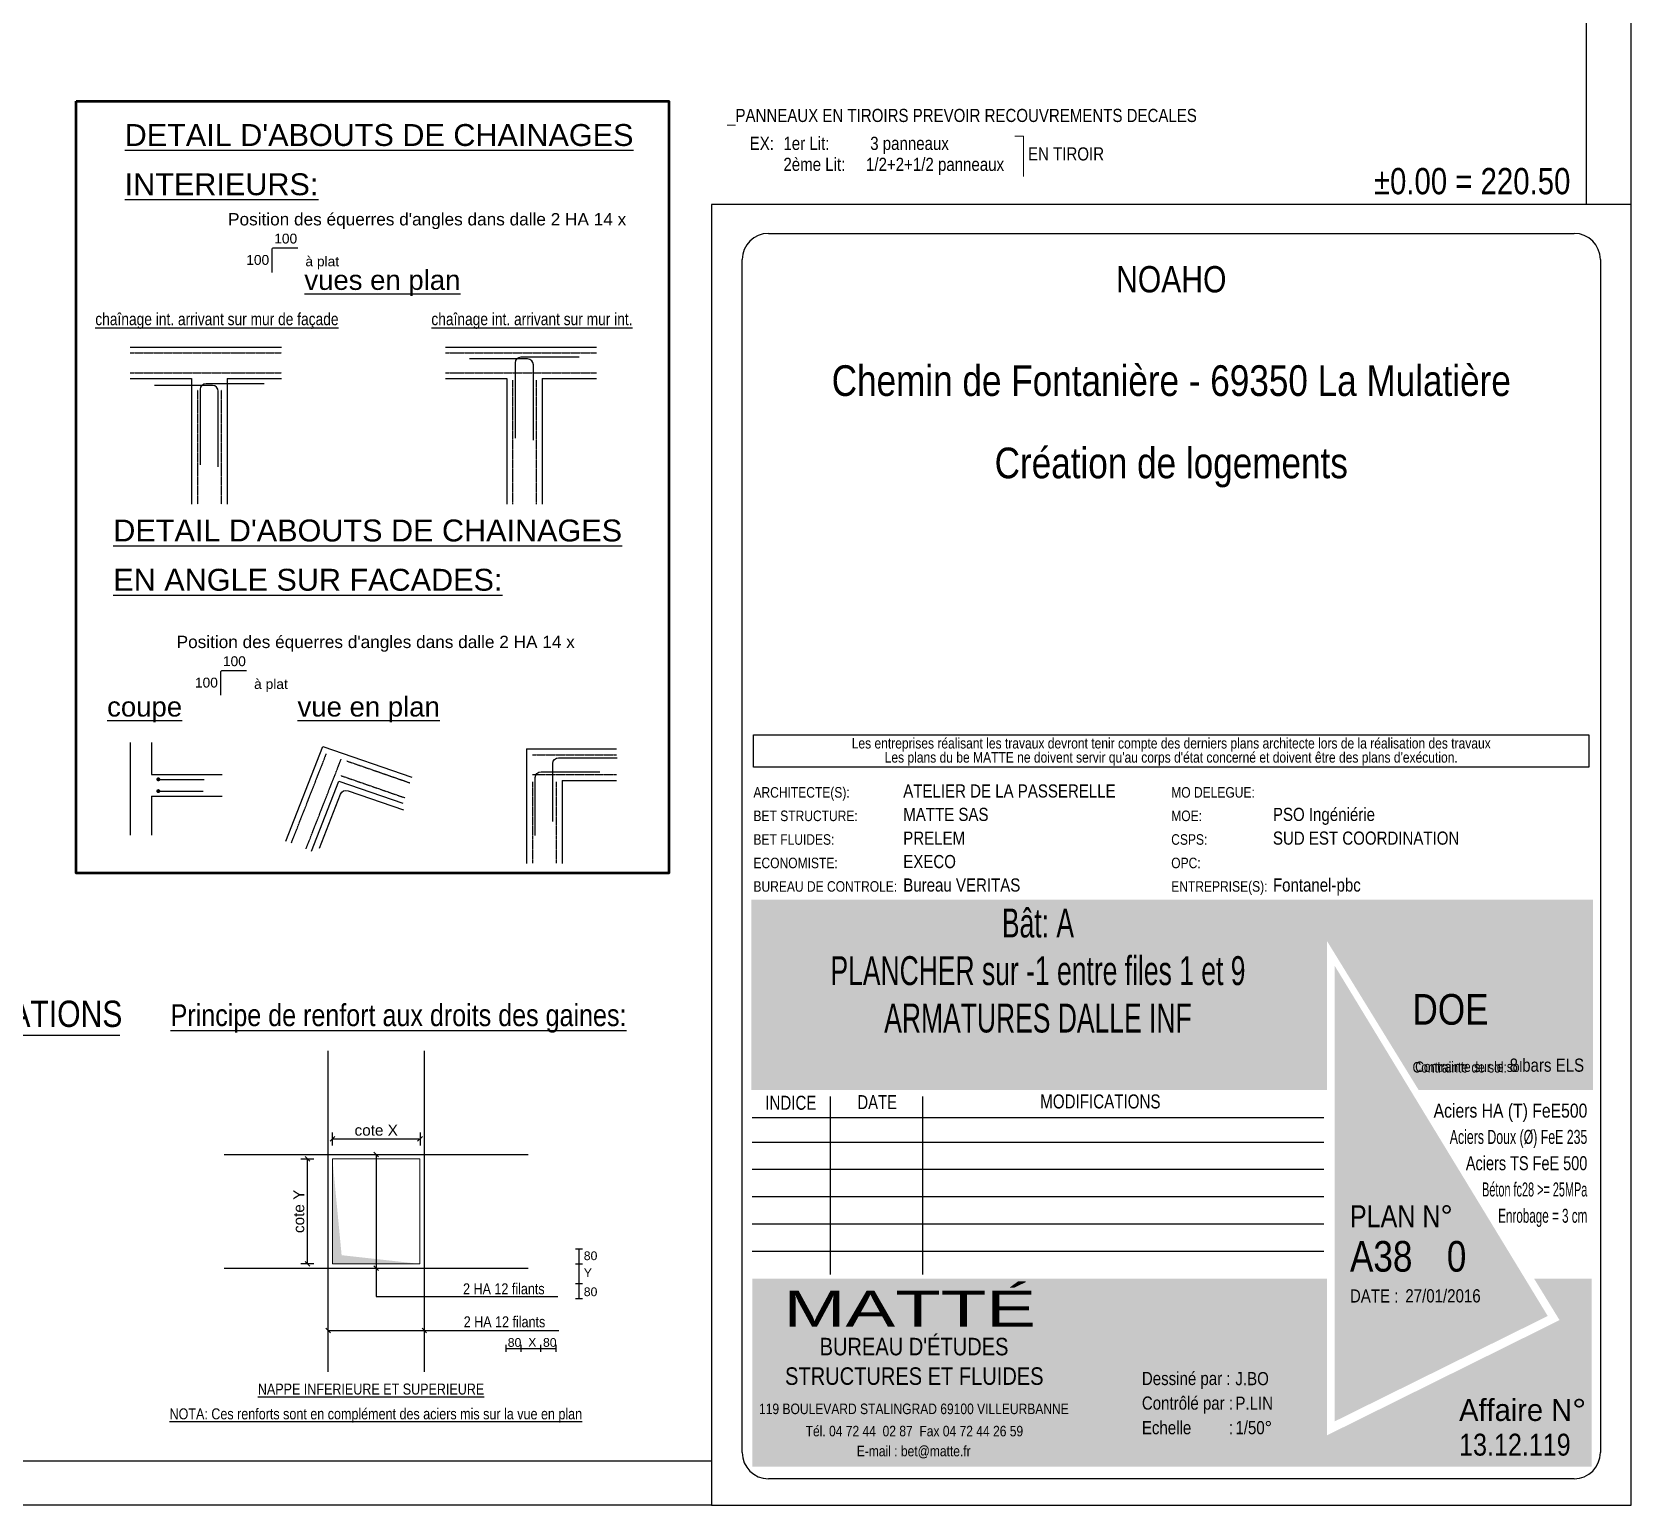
# Model space of a CAD drawing. Header units: millimetres. Extents: x 11968 to 17218, y -49066 to -44866.
# Drawn here: x 15392 to 17218, y -49066 to -47384 of the extents above; entities that cross this region are included whole.
import ezdxf
from ezdxf.enums import TextEntityAlignment as Align

# ---------------------------------------------------------------- set-up
doc = ezdxf.new("R2010")
doc.units = ezdxf.units.MM
doc.linetypes.add('CACHE', pattern=[9.525, 6.35, -3.175])
for name, color, linetype in [('01-Cad  2', 1, 'Continuous'), ('01-cartouche', 7, 'Continuous'), ('01-cartouche-cage A', 7, 'Continuous'), ('01_arm', 50, 'Continuous'), ('01_ARM_INF', 2, 'Continuous'), ('01_ARMA_INF', 50, 'Continuous'), ('01_texte', 230, 'Continuous'), ('_CAD_2_', 2, 'Continuous')]:
    doc.layers.add(name, color=color, linetype=linetype)
for name, color, linetype, lineweight in [('01_coupés', 2, 'Continuous', 50), ('01_hachures', 10, 'Continuous', 5), ('01_résv', 32, 'Continuous', 9)]:
    doc.layers.add(name, color=color, linetype=linetype, lineweight=lineweight)
doc.styles.add('cartouche', font='ARIALN.TTF', dxfattribs={"width": 0.01})
doc.styles.add('MATTE_TXT', font='arial.ttf')
doc.styles.add('michel-cote', font='ARIALN.TTF')
doc.styles.add('NARROW', font='ARIALN.TTF')
doc.styles.add('stylemattecart', font='ARIALN.TTF')
doc.dimstyles.new('cot50-oblique', dxfattribs={"dimtxt": 12.5, "dimasz": 1, "dimexe": 7.5, "dimexo": 5, "dimgap": 3.5, "dimtad": 1, "dimdec": 1, "dimrnd": 0.5, "dimtxsty": 'MATTE_TXT', "dimblk": 'cote-bar-oblique', "dimcen": 2.5, "dimse1": 1, "dimse2": 1, "dimclrd": 6, "dimclre": 9, "dimclrt": 256, "dimazin": 0, "dimtfac": 1, "dimtdec": 1, "dimtix": 1, "dimtmove": 2, "dimatfit": 3, "dimldrblk": 'NONE', "dimfxl": 1, "dimarcsym": 0})

# ---------------------------------------------------------------- blocks, each defined once
blk = doc.blocks.new('cartstruc')
at = {"layer": '01-cartouche-cage A', "linetype": 'Continuous'}
h = blk.add_hatch(color=9, dxfattribs=at)
h.dxf.hatch_style = 2
h.paths.add_polyline_path([(-43.6, 691.3), (-1004.8, 691.3), (-1004.8, 473.8), (-347.3, 473.8), (-347.3, 644.1), (-242.5, 473.8), (-43.6, 473.8)])
h.paths.add_polyline_path([(-951, 670.1), (-407.9, 670.1), (-407.9, 498.5), (-951, 498.5)], flags=24)
h.paths.add_polyline_path([(-223.9, 590.8), (-105, 590.8), (-105, 608.8), (-223.9, 608.8)], flags=24)
h.paths.add_polyline_path([(-224.7, 609.7), (-105.7, 609.7), (-105.7, 627.7), (-224.7, 627.7)], flags=24)
h.paths.add_polyline_path([(-226.3, 624.9), (-64.8, 624.9), (-64.8, 652.4), (-226.3, 652.4)], flags=24)
h.paths.add_polyline_path([(-226.3, 646.9), (-85, 646.9), (-85, 674.3), (-226.3, 674.3)], flags=24)
h = blk.add_hatch(color=1, dxfattribs=at)
h.dxf.hatch_style = 2
h.paths.add_polyline_path([(-338.4, 615.7), (-338.4, 95.5), (-95.1, 215.8)])
h.paths.add_polyline_path([(-318.9, 264.4), (-190.8, 265.4), (-191.1, 303.5), (-319.2, 302.5)], flags=24)
h.paths.add_polyline_path([(-326.5, 202.5), (-70.2, 203.9), (-70.5, 265.1), (-326.9, 263.8)], flags=9)
h = blk.add_hatch(color=8, dxfattribs=at)
h.dxf.hatch_style = 2
h.paths.add_polyline_path([(-45, 258.5), (-110.7, 258.5), (-81.6, 211.1), (-347.1, 79.6), (-347.1, 258.5), (-1003.4, 258.5), (-1003.4, 43.7), (-45, 43.7)])
h.paths.add_polyline_path([(-202.1, 89.1), (-60, 89.1), (-60, 127.9), (-202.1, 127.9)], flags=24)
h.paths.add_polyline_path([(-999.3, 201), (-637.8, 201), (-637.8, 47), (-999.3, 47)], flags=24)
h.paths.add_polyline_path([(-978.3, 193.3), (-435, 193.3), (-435, 254.8), (-978.3, 254.8)], flags=24)
h.paths.add_polyline_path([(-559.9, 135.5), (-504.8, 135.5), (-504.8, 166.4), (-559.9, 166.4)], flags=24)
h.paths.add_polyline_path([(-203.2, 50.3), (-56.6, 50.3), (-56.6, 88.6), (-203.2, 88.6)], flags=24)
h.paths.add_polyline_path([(-457.1, 55), (-402.4, 55), (-402.4, 85.9), (-457.1, 85.9)], flags=24)
h.paths.add_polyline_path([(-458.8, 92.7), (-404.1, 92.7), (-404.1, 123.6), (-458.8, 123.6)], flags=24)
h.paths.add_polyline_path([(-557.8, 55.3), (-498.9, 55.3), (-498.9, 86.2), (-557.8, 86.2)], flags=24)
h.paths.add_polyline_path([(-550.6, 93.7), (-498.3, 93.7), (-498.3, 124.6), (-550.6, 124.6)], flags=24)
h.paths.add_polyline_path([(-459.9, 172.5), (-408.3, 172.5), (-408.3, 203.4), (-459.9, 203.4)], flags=24)
h.paths.add_polyline_path([(-547.6, 175), (-500.7, 175), (-500.7, 205.9), (-547.6, 205.9)], flags=24)
h.paths.add_polyline_path([(-562.3, 213.8), (-499.3, 213.8), (-499.3, 244.7), (-562.3, 244.7)], flags=8)
h.paths.add_polyline_path([(-458.6, 213), (-411.3, 213), (-411.3, 243.9), (-458.6, 243.9)], flags=24)
h.paths.add_polyline_path([(-457.7, 133.4), (-405.4, 133.4), (-405.4, 164.4), (-457.7, 164.4)], flags=24)
for p, q in [((0, 1485), (-1050, 1485)), ((-1050, 1485), (-1050, 0)), ((0, 0), (0, 1485)), ((-1050, 0), (0, 0))]:
    blk.add_line(p, q, dxfattribs=at)
at = {"layer": '01-cartouche-cage A', "color": 7, "linetype": 'Continuous'}
for p, q in [((-985, 1452), (-65, 1452)), ((-1015, 60), (-1015, 1422)), ((-35, 1422), (-35, 292.1)), ((-35, 292.1), (-35, 60)), ((-65, 30), (-985, 30))]:
    blk.add_line(p, q, dxfattribs=at)
at = {"layer": '01-cartouche-cage A', "color": 7}
for p, q in [((-1002.2, 879.3), (-48.1, 879.3)), ((-1002.2, 842.3), (-1002.2, 879.3)), ((-48.1, 879.3), (-48.1, 842.3)), ((-48.1, 842.3), (-1002.2, 842.3))]:
    blk.add_line(p, q, dxfattribs=at)
at = {"layer": '01-cartouche-cage A', "color": 8}
for p, q in [((-914.7, 466.6), (-914.7, 263.2)), ((-809.1, 466.6), (-809.1, 263.2)), ((-1003.6, 442.3), (-351, 442.3)), ((-1003.6, 414.4), (-351, 414.4)), ((-1003.6, 383.3), (-351, 383.3)), ((-1003.6, 352.2), (-351, 352.2)), ((-1003.6, 321.1), (-351, 321.1)), ((-1003.6, 290), (-351, 290))]:
    blk.add_line(p, q, dxfattribs=at)
at = {"layer": '01-cartouche-cage A', "color": 7, "linetype": 'Continuous'}
for centre, start, end in [((-985, 1422), 90, 180), ((-65, 1422), 0, 90), ((-985, 60), 180, 270), ((-65, 60), 270, 0)]:
    blk.add_arc(centre, 30, start, end, dxfattribs=at)
at = {"layer": '01-cartouche-cage A', "color": 7, "style": 'stylemattecart'}
for s, p in [('Les entreprises réalisant les travaux devront tenir compte des derniers plans architecte lors de la réalisation des travaux', (-525.1, 869.8)), ("Les plans du be MATTE ne doivent servir qu'au corps d'état concerné et doivent être des plans d'exécution.", (-525.1, 853.7))]:
    blk.add_text(s, height=12, dxfattribs=at).set_placement(p, align=Align.MIDDLE_CENTER)
at = {"layer": '01-cartouche-cage A', "color": 8, "style": 'cartouche'}
for s, p in [('ARCHITECTE(S):', (-1002.2, 807.7)), ('MO DELEGUE:', (-525.1, 807.7)), ('BET STRUCTURE:', (-1002.2, 780.9)), ('MOE:', (-525.1, 780.9)), ('BET FLUIDES:', (-1002.2, 753.9)), ('CSPS:', (-525.1, 753.9)), ('ECONOMISTE:', (-1002.2, 727.1)), ('OPC:', (-525.1, 727.1)), ('BUREAU DE CONTROLE:', (-1002.2, 700.3)), ('ENTREPRISE(S):', (-525.1, 700.3))]:
    blk.add_text(s, height=12, dxfattribs=at).set_placement(p)
at = {"layer": '01-cartouche-cage A', "color": 7, "style": 'stylemattecart'}
for s, height, p in [('Contrainte de sol:', 12, (-249.5, 493.8)), ('Contrainte sur le sol:', 12, (-246.5, 494.4)), ('Dessiné par :', 15, (-558.6, 137)), ('119 BOULEVARD STALINGRAD 69100 VILLEURBANNE', 12, (-995.8, 103.8)), ('Contrôlé par :', 15, (-558.6, 108.9)), ('Echelle         :', 15, (-558.6, 80.8)), ('Tél. 04 72 44  02 87  Fax 04 72 44 26 59', 12, (-942.6, 78.4)), ('E-mail : bet@matte.fr', 12, (-884.2, 55.6))]:
    blk.add_text(s, height=height, dxfattribs=at).set_placement(p)
for s, height, width, p, p2 in [('INDICE', 16, 0.941138, (-988.7, 451.3), (-930.3, 451.3)), ('DATE', 16, 0.922192, (-883.4, 452), (-838.3, 452)), ('MODIFICATIONS', 16, 0.943218, (-674.7, 452.8), (-537.3, 452.8)), ('Aciers HA (T) FeE500', 16, 0.978863, (-225.4, 442.3), (-49.9, 442.3)), ('Aciers Doux (Ø) FeE 235', 16, 0.76709, (-207, 412.3), (-49.9, 412.3)), ('Aciers TS FeE 500', 16, 0.901377, (-188.6, 382.3), (-49.9, 382.3)), ('Béton fc28 >= 25MPa', 16, 0.678142, (-170.1, 352.3), (-49.9, 352.3)), ('Enrobage = 3 cm', 16, 0.726904, (-151.7, 322.3), (-49.9, 322.3)), ('Affaire N°', 25, 1.15762, (-196.3, 96), (-51.1, 96))]:
    blk.add_text(s, height=height, dxfattribs=dict(at, width=width)).set_placement(p, p2, align=Align.FIT)
at = {"layer": '01-cartouche-cage A', "color": 255, "style": 'stylemattecart'}
for s, height, p in [('PLAN N°', 25, (-321, 317.2)), ('DATE :', 15, (-321, 231.2)), ("BUREAU D'ÉTUDES", 20, (-926.6, 170.9)), ('STRUCTURES ET FLUIDES', 20, (-966.1, 137.2))]:
    blk.add_text(s, height=height, dxfattribs=at).set_placement(p)
at = {"layer": '01-cartouche-cage A', "color": 255, "style": 'stylemattecart', "width": 1.812358}
blk.add_text('MATTÉ', height=41, dxfattribs=at).set_placement((-968, 203.6), (-679.6, 203.6), align=Align.FIT)
at = {"layer": '01-cartouche-cage A', "color": 7, "style": 'stylemattecart'}
for tag, height, p in [('NOMCLIENT', 30, (-525, 1399.6)), ('ADRESSE1CLIENT', 25, (-525, 1326.7)), ('ADRESSE2CLIENT', 25, (-525, 1283.9)), ('NOMAFFAIRE1', 45, (-525.1, 1189.8)), ('NOMAFFAIRE2', 45, (-525.1, 1110.4)), ('NOMAFFAIRE3', 45, (-525.1, 1031.7)), ('ADRESSE1AFFAIRE', 20, (-525.1, 943.3)), ('ADRESSE2AFFAIRE', 20, (-525.1, 909.2)), ('INDICE-A', 15, (-959.1, 428.4)), ('DATE-A', 15, (-861.9, 428.4)), ('INDICE-B', 15, (-959.1, 400.5)), ('DATE-B', 15, (-861.9, 400.5)), ('INDICE-C', 15, (-959.1, 369.4)), ('DATE-C', 15, (-861.9, 369.4)), ('INDICE-D', 15, (-959.1, 338.3)), ('DATE-D', 15, (-861.9, 338.3)), ('INDICE-E', 15, (-959.1, 307.2)), ('DATE-E', 15, (-861.9, 307.2)), ('INDICE-F', 15, (-959.1, 276.1)), ('DATE-F', 15, (-861.9, 276.1))]:
    blk.add_attdef(tag, text='', height=height, dxfattribs=at).set_placement(p, align=Align.MIDDLE_CENTER)
for tag, height, p in [('NOMARCHI', 15, (-831.1, 803.3)), ('MODEL', 15, (-408.9, 803.3)), ('BETSTRUCTURE', 15, (-831.1, 776.5)), ('MOE', 15, (-408.9, 776.5)), ('BETFLUIDES', 15, (-831.1, 749.5)), ('CSPS', 15, (-408.9, 749.5)), ('ECONOMISTE', 15, (-831.1, 722.7)), ('OPC', 15, (-408.9, 722.7)), ('BDC', 15, (-831.1, 695.9)), ('NOMENTREPRISE', 15, (-408.9, 695.9)), ('NUMBAT', 27, (-249.5, 614.7)), ('PHASE', 35, (-249.5, 537.9)), ('CONT-SOL', 12, (-138.6, 490.2)), ('NOMDESS', 15, (-451.8, 132.3)), ('NOMING', 15, (-451.8, 104.3)), ('ECH', 15, (-451.8, 76.3)), ('NUMAFF', 25, (-196.3, 48.9))]:
    blk.add_attdef(tag, text='', height=height, dxfattribs=at).set_placement(p, align=Align.BOTTOM_LEFT)
at = {"layer": '01-cartouche-cage A', "color": 7, "style": 'stylemattecart', "width": 0.8}
for tag, p in [('TITRTEPLAN1', (-677.3, 664.6)), ('TITRTEPLAN2', (-677.3, 610.2)), ('TITRTEPLAN3', (-677.3, 556)), ('TITRTEPLAN4', (-677.3, 501.4))]:
    blk.add_attdef(tag, text='', height=33, dxfattribs=at).set_placement(p, align=Align.MIDDLE_CENTER)
at = {"layer": '01-cartouche-cage A', "color": 7, "style": 'stylemattecart'}
for tag, p in [('MODIF-A', (-802.6, 428.4)), ('MODIF-B', (-802.6, 400.5)), ('MODIF-C', (-802.6, 369.4)), ('MODIF-D', (-802.6, 338.3)), ('MODIF-E', (-802.6, 307.2)), ('MODIF-F', (-802.6, 276.1))]:
    blk.add_attdef(tag, text='', height=15, dxfattribs=at).set_placement(p, align=Align.MIDDLE_LEFT)
at = {"layer": '01-cartouche-cage A', "color": 255, "style": 'stylemattecart'}
for tag, height, p in [('N°P', 35, (-321, 256)), ('IP', 35, (-210.3, 256)), ('DATEPLAN', 15, (-257.7, 226.8))]:
    blk.add_attdef(tag, text='', height=height, dxfattribs=at).set_placement(p, align=Align.BOTTOM_LEFT)
blk = doc.blocks.new('cote-bar-oblique')
at = {"color": 40, "linetype": 'Continuous'}
blk.add_line((-2.7, -2.7), (2.7, 2.7), dxfattribs=at)
at = {"linetype": 'Continuous'}
blk.add_line((0, 7.5), (0, -7.5), dxfattribs=at)
blk = doc.blocks.new('*D4451')
at = {"layer": '01_ARM_INF', "color": 6, "lineweight": -2, "transparency": 16777216}
blk.add_line((15706.7, -48789.8), (15706.7, -48671.8), dxfattribs=at)
at = {"layer": 'Defpoints', "color": 0, "transparency": 16777216}
for p in [(15706.7, -48670.8), (15735.3, -48670.8), (15735.3, -48790.8)]:
    blk.add_point(p, dxfattribs=at)
at = {"layer": '01_ARM_INF', "color": 6, "lineweight": -2, "transparency": 16777216}
for p, rotation in [((15706.7, -48670.8), 90), ((15706.7, -48790.8), 270)]:
    blk.add_blockref('cote-bar-oblique', p, dxfattribs=dict(at, rotation=rotation))
at = {"layer": '01_ARM_INF', "transparency": 16777216, "insert": (15696.9, -48730.8), "char_height": 12.5, "attachment_point": 5, "rotation": 90, "style": 'MATTE_TXT'}
blk.add_mtext('cote Y', dxfattribs=at)
blk = doc.blocks.new('_None')
blk = doc.blocks.new('*D4452')
at = {"layer": '01_ARM_INF', "color": 6, "lineweight": -2, "transparency": 16777216}
blk.add_line((15736.3, -48648.1), (15834.3, -48648.1), dxfattribs=at)
at = {"layer": 'Defpoints', "color": 0, "transparency": 16777216}
for p in [(15835.3, -48648.1), (15735.3, -48670.8), (15835.3, -48670.8)]:
    blk.add_point(p, dxfattribs=at)
at = {"layer": '01_ARM_INF', "color": 6, "lineweight": -2, "transparency": 16777216, "rotation": 180}
blk.add_blockref('cote-bar-oblique', (15735.3, -48648.1), dxfattribs=at)
at = {"layer": '01_ARM_INF', "color": 6, "lineweight": -2, "transparency": 16777216}
blk.add_blockref('cote-bar-oblique', (15835.3, -48648.1), dxfattribs=at)
at = {"layer": '01_ARM_INF', "transparency": 16777216, "insert": (15785.3, -48638.2), "char_height": 12.5, "attachment_point": 5, "style": 'MATTE_TXT'}
blk.add_mtext('cote X', dxfattribs=at)

msp = doc.modelspace()

# ---------------------------------------------------------------- linework, layer by layer
at = {"layer": '01-Cad  2'}
for p, q in [((17218.3, -47581.08), (17218.3, -44866.08)), ((17167.3, -47581.08), (17167.3, -44916.08)), ((16168.3, -49016.08, 0.01), (12018.3, -49016.08, -0.3)), ((16168.3, -49066.08, 0.01), (11968.3, -49066.08, -0.3))]:
    msp.add_line(p, q, dxfattribs=at)
at = {"layer": '01_arm'}
for p, q in [((15730.28, -48914.09), (15730.28, -48547.44)), ((15840.28, -48914.09), (15840.28, -48547.44)), ((15611.7, -48665.76), (15958.86, -48665.76)), ((15611.7, -48795.76), (15958.86, -48795.76))]:
    msp.add_line(p, q, dxfattribs=at)
at = {"layer": '01_arm', "elevation": -0.05}
for points in [[(15964.73, -47850.33), (15964.73, -47764.15, 0.4026423), (15958.25, -47757.4), (15891.97, -47757.4)], [(15944.39, -47848.01), (15944.39, -47761.82, -0.4026423), (15950.87, -47755.08), (16017.15, -47755.08)], [(15604.91, -47880.63), (15604.91, -47794.44, 0.4026423), (15598.43, -47787.69), (15532.15, -47787.69)], [(15584.57, -47878.3), (15584.57, -47792.11, -0.4026423), (15591.05, -47785.37), (15657.33, -47785.37)], [(15986.88, -48285.5), (15986.88, -48219.27, -0.4026423), (15993.63, -48212.78), (16060.65, -48212.78)], [(15966.83, -48301.53), (15966.83, -48235.3, -0.4026423), (15973.57, -48228.82), (16040.59, -48228.82)], [(15720.41, -48316.16), (15744.58, -48254.44, -0.4026423), (15753.08, -48250.52), (15816.41, -48272.47)]]:
    msp.add_lwpolyline(points, format="xyb", dxfattribs=at)
at = {"layer": '01_ARMA_INF', "linetype": 'Continuous', "lineweight": 0}
for p, q in [((16514.71, -47502.94), (16524.41, -47502.94)), ((16524.41, -47502.94), (16524.41, -47549.09))]:
    msp.add_line(p, q, dxfattribs=at)
at = {"layer": '01_coupés', "elevation": -0.05}
msp.add_lwpolyline([(15442.71, -47462.99), (16119.32, -47462.99), (16119.32, -48344.64), (15442.71, -48344.64)], close=True, dxfattribs=at)
at = {"layer": '01_hachures'}
msp.add_solid([(15835.28, -48790.76), (15735.28, -48790.76), (15745.8, -48780.85), (15735.28, -48670.76)], dxfattribs=at)
at = {"layer": '01_résv', "flags": 128}
msp.add_lwpolyline([(15735.28, -48670.76), (15835.28, -48670.76), (15835.28, -48790.76), (15735.28, -48790.76)], close=True, dxfattribs=at)
at = {"layer": '01_texte'}
for p, q in [((15504.42, -47743.94, -0.05), (15677.03, -47743.94, -0.05)), ((15864.24, -47743.94, -0.05), (16036.85, -47743.94, -0.05)), ((15504.42, -47779.94, -0.05), (15574.49, -47779.94, -0.05)), ((15574.49, -47779.94, -0.05), (15574.49, -47923.35, -0.05)), ((15614.99, -47779.94, -0.05), (15677.03, -47779.94, -0.05)), ((15614.99, -47779.94, -0.05), (15614.99, -47923.35, -0.05)), ((15864.24, -47779.94, -0.05), (15934.31, -47779.94, -0.05)), ((15934.31, -47779.94, -0.05), (15934.31, -47923.35, -0.05)), ((15974.81, -47779.94, -0.05), (16036.85, -47779.94, -0.05)), ((15974.81, -47779.94, -0.05), (15974.81, -47923.35, -0.05)), ((15504.28, -48195.57, -0.05), (15504.28, -48301.36, -0.05)), ((15528.53, -48195.57, -0.05), (15528.53, -48231.93, -0.05)), ((15682.09, -48307.92, -0.05), (15724.4, -48199.92, -0.05)), ((15724.4, -48199.92, -0.05), (15825.94, -48235.05, -0.05)), ((15957.05, -48202.69, -0.05), (16059.59, -48202.69, -0.05)), ((15957.05, -48202.69, -0.05), (15957.05, -48333.43, -0.05)), ((15528.53, -48231.93, -0.05), (15609.38, -48231.93, -0.05)), ((15536.47, -48237.54, -0.05), (15588.64, -48237.54, -0.05)), ((15711.42, -48319.41, -0.05), (15742.69, -48239.58, -0.05)), ((15742.69, -48239.58, -0.05), (15815.64, -48264.82, -0.05)), ((15997.55, -48238.69, -0.05), (16059.59, -48238.69, -0.05)), ((15997.55, -48238.69, -0.05), (15997.55, -48333.43, -0.05)), ((15528.53, -48256.54, -0.05), (15609.38, -48256.54, -0.05)), ((15528.53, -48256.54, -0.05), (15528.53, -48301.36, -0.05)), ((15536.47, -48250.94, -0.05), (15587.74, -48250.94, -0.05)), ((15787.9, -48668.39), (15782.65, -48663.14)), ((15785.28, -48665.76), (15785.28, -48827.9)), ((15787.9, -48798.39), (15782.65, -48793.14)), ((15785.28, -48827.9), (15992.72, -48827.9)), ((15732.9, -48869.59), (15727.65, -48864.34)), ((15730.28, -48866.96), (15993.97, -48866.96)), ((15842.9, -48869.59), (15837.65, -48864.34))]:
    msp.add_line(p, q, dxfattribs=at)
at = {"layer": '01_texte', "linetype": 'CACHE', "ltscale": 0.03}
for p, q in [((15504.42, -47750.69, -0.05), (15677.03, -47750.69, -0.05)), ((15864.24, -47750.69, -0.05), (16036.85, -47750.69, -0.05)), ((15504.42, -47773.19, -0.05), (15677.03, -47773.19, -0.05)), ((15864.24, -47773.19, -0.05), (16036.85, -47773.19, -0.05)), ((15941.06, -47781.78, -0.05), (15941.06, -47923.35, -0.05)), ((15968.06, -47781.78, -0.05), (15968.06, -47923.35, -0.05)), ((15581.24, -47792.76, -0.05), (15581.24, -47923.35, -0.05)), ((15608.24, -47792.76, -0.05), (15608.24, -47923.35, -0.05)), ((15688.37, -48310.39, -0.05), (15728.32, -48208.42, -0.05)), ((15963.8, -48209.44, -0.05), (16059.59, -48209.44, -0.05)), ((15705.13, -48316.95, -0.05), (15745.34, -48214.31, -0.05)), ((15751.72, -48216.52, -0.05), (15823.73, -48241.43, -0.05)), ((15745.15, -48233.29, -0.05), (15817.84, -48258.44, -0.05)), ((15963.8, -48231.94, -0.05), (16059.59, -48231.94, -0.05)), ((15963.8, -48240.53, -0.05), (15963.8, -48333.43, -0.05)), ((15990.8, -48240.53, -0.05), (15990.8, -48333.43, -0.05))]:
    msp.add_line(p, q, dxfattribs=at)
at = {"layer": '01_texte', "ltscale": 30}
msp.add_line((14980.19, -48529.79, -0.05), (15492.45, -48529.79, -0.05), dxfattribs=at)
at = {"layer": '01_texte', "color": 6}
for p, q in [((16012.81, -48773.4), (16020.71, -48773.4)), ((16016.76, -48773.4), (16016.76, -48830.29)), ((16012.81, -48790.57), (16020.71, -48790.57)), ((16012.81, -48813.12), (16020.71, -48813.12)), ((16012.81, -48830.29), (16020.71, -48830.29)), ((15933.75, -48891.2), (15933.75, -48883.3)), ((15950.93, -48891.2), (15950.93, -48883.3)), ((15973.47, -48891.2), (15973.47, -48883.3)), ((15990.65, -48891.2), (15990.65, -48883.3)), ((15933.75, -48887.25), (15990.65, -48887.25))]:
    msp.add_line(p, q, dxfattribs=at)
at = {"layer": '01_texte', "elevation": -0.05}
for points in [[(15695.64, -47630.86), (15668.24, -47630.86, 0.4142136), (15665.99, -47633.11), (15665.99, -47658.65)], [(15637.03, -48113.43), (15609.63, -48113.43, 0.4142136), (15607.38, -48115.68), (15607.38, -48141.23)]]:
    msp.add_lwpolyline(points, format="xyb", dxfattribs=at)
at = {"layer": '01_texte', "const_width": 2.25, "elevation": -0.05}
for points in [[(15535.34, -48237.54, 1), (15537.59, -48237.54, 1)], [(15535.34, -48250.94, -1), (15537.59, -48250.94, -1)]]:
    msp.add_lwpolyline(points, format="xyb", close=True, dxfattribs=at)

# ---------------------------------------------------------------- block references
at = {"layer": '01-cartouche'}
ref = msp.add_blockref('cartstruc', (17218.3, -49066.08), dxfattribs=at)
ref.add_attrib('NOMCLIENT', 'NOAHO', dxfattribs={"color": 7, "height": 30, "style": 'stylemattecart'}).set_placement((16693.29, -47666.46), align=Align.MIDDLE_CENTER)
ref.add_attrib('ADRESSE2CLIENT', 'Chemin de Fontanière - 69350 La Mulatière', dxfattribs={"layer": '01-cartouche-cage A', "color": 7, "height": 35, "style": 'stylemattecart'}).set_placement((16693.27, -47782.22), align=Align.MIDDLE_CENTER)
ref.add_attrib('NOMAFFAIRE1', 'Création de logements', dxfattribs={"layer": '01-cartouche-cage A', "color": 7, "height": 35, "style": 'stylemattecart'}).set_placement((16693.25, -47876.23), align=Align.MIDDLE_CENTER)
ref.add_attrib('NOMARCHI', 'ATELIER DE LA PASSERELLE', dxfattribs={"layer": '01-cartouche-cage A', "color": 7, "height": 15, "style": 'stylemattecart'}).set_placement((16387.17, -48262.77), align=Align.BOTTOM_LEFT)
ref.add_attrib('BETSTRUCTURE', 'MATTE SAS', dxfattribs={"layer": '01-cartouche-cage A', "color": 7, "height": 15, "style": 'stylemattecart'}).set_placement((16387.17, -48289.54), align=Align.BOTTOM_LEFT)
ref.add_attrib('BETFLUIDES', 'PRELEM', dxfattribs={"layer": '01-cartouche-cage A', "color": 7, "height": 15, "style": 'stylemattecart'}).set_placement((16387.17, -48316.6), align=Align.BOTTOM_LEFT)
ref.add_attrib('ECONOMISTE', 'EXECO', dxfattribs={"layer": '01-cartouche-cage A', "color": 7, "height": 15, "style": 'stylemattecart'}).set_placement((16387.17, -48343.37), align=Align.BOTTOM_LEFT)
ref.add_attrib('BDC', 'Bureau VERITAS', dxfattribs={"layer": '01-cartouche-cage A', "color": 7, "height": 15, "style": 'stylemattecart'}).set_placement((16387.17, -48370.15), align=Align.BOTTOM_LEFT)
ref.add_attrib('MOE', 'PSO Ingéniérie', dxfattribs={"layer": '01-cartouche-cage A', "color": 7, "height": 15, "style": 'stylemattecart'}).set_placement((16809.36, -48289.54), align=Align.BOTTOM_LEFT)
ref.add_attrib('CSPS', 'SUD EST COORDINATION', dxfattribs={"layer": '01-cartouche-cage A', "color": 7, "height": 15, "style": 'stylemattecart'}).set_placement((16809.36, -48316.6), align=Align.BOTTOM_LEFT)
ref.add_attrib('NOMENTREPRISE', 'Fontanel-pbc', dxfattribs={"layer": '01-cartouche-cage A', "color": 7, "height": 15, "style": 'stylemattecart'}).set_placement((16809.36, -48370.15), align=Align.BOTTOM_LEFT)
ref.add_attrib('TITRTEPLAN1', 'Bât: A', dxfattribs={"layer": '01-cartouche-cage A', "color": 7, "height": 33, "style": 'stylemattecart', "width": 0.8}).set_placement((16541.02, -48401.52), align=Align.MIDDLE_CENTER)
ref.add_attrib('TITRTEPLAN2', 'PLANCHER sur -1 entre files 1 et 9', dxfattribs={"layer": '01-cartouche-cage A', "color": 7, "height": 33, "style": 'stylemattecart', "width": 0.8}).set_placement((16541.02, -48455.92), align=Align.MIDDLE_CENTER)
ref.add_attrib('TITRTEPLAN3', 'ARMATURES DALLE INF', dxfattribs={"layer": '01-cartouche-cage A', "color": 7, "height": 33, "style": 'stylemattecart', "width": 0.8}).set_placement((16541.02, -48510.07), align=Align.MIDDLE_CENTER)
ref.add_attrib('PHASE', 'DOE', dxfattribs={"layer": '01-cartouche-cage A', "color": 7, "height": 35, "style": 'stylemattecart'}).set_placement((16968.76, -48528.14), align=Align.BOTTOM_LEFT)
ref.add_attrib('CONT-SOL', '8 bars ELS', dxfattribs={"layer": '01-cartouche-cage A', "color": 7, "height": 15, "style": 'stylemattecart'}).set_placement((17079.68, -48575.84), align=Align.BOTTOM_LEFT)
ref.add_attrib('N°P', 'A38', dxfattribs={"layer": '01-cartouche-cage A', "color": 255, "height": 35, "style": 'stylemattecart'}).set_placement((16897.34, -48810.12), align=Align.BOTTOM_LEFT)
ref.add_attrib('IP', '0', dxfattribs={"layer": '01-cartouche-cage A', "color": 255, "height": 35, "style": 'stylemattecart'}).set_placement((17007.96, -48810.12), align=Align.BOTTOM_LEFT)
ref.add_attrib('DATEPLAN', '27/01/2016', dxfattribs={"layer": '01-cartouche-cage A', "color": 255, "height": 15, "style": 'stylemattecart'}).set_placement((16960.58, -48839.24), align=Align.BOTTOM_LEFT)
ref.add_attrib('NOMDESS', 'J.BO', dxfattribs={"layer": '01-cartouche-cage A', "color": 7, "height": 15, "style": 'stylemattecart'}).set_placement((16766.5, -48933.78), align=Align.BOTTOM_LEFT)
ref.add_attrib('NOMING', 'P.LIN', dxfattribs={"layer": '01-cartouche-cage A', "color": 7, "height": 15, "style": 'stylemattecart'}).set_placement((16766.5, -48961.82), align=Align.BOTTOM_LEFT)
ref.add_attrib('ECH', '1/50° ', dxfattribs={"layer": '01-cartouche-cage A', "color": 7, "height": 15, "style": 'stylemattecart'}).set_placement((16766.5, -48989.73), align=Align.BOTTOM_LEFT)
ref.add_attrib('NUMAFF', '13.12.119', dxfattribs={"layer": '01-cartouche-cage A', "color": 7, "height": 25, "style": 'stylemattecart'}).set_placement((17021.97, -49017.17), align=Align.BOTTOM_LEFT)

# ---------------------------------------------------------------- texts
at = {"layer": '01_texte'}
for s, height, style, p in [("%%UDETAIL D'ABOUTS DE CHAINAGES", 25, 'MATTE_TXT', (15498.03, -47514.3, -0.05)), ('%%UINTERIEURS:', 25, 'MATTE_TXT', (15498.03, -47570.55, -0.05)), ('à plat', 11.25, 'MATTE_TXT', (15704.47, -47651.71, -0.05)), ('%%Uvues en plan', 22.5, 'MATTE_TXT', (15703.23, -47678.66, -0.05)), ("%%UDETAIL D'ABOUTS DE CHAINAGES", 25, 'MATTE_TXT', (15485.04, -47965.87, -0.05)), ('%%UEN ANGLE SUR FACADES:', 25, 'MATTE_TXT', (15485.04, -48022.12, -0.05)), ('à plat', 11.25, 'MATTE_TXT', (15645.87, -48134.28, -0.05)), ('%%ucoupe', 22.5, 'MATTE_TXT', (15478, -48165.8, -0.05)), ('%%uvue en plan', 22.5, 'MATTE_TXT', (15695.47, -48165.8, -0.05)), ('2 HA 12 filants ', 12.5, 'stylemattecart', (15884.48, -48825.48)), ('2 HA 12 filants', 12.5, 'stylemattecart', (15885.23, -48863.17)), ('%%UNAPPE INFERIEURE ET SUPERIEURE', 12.5, 'stylemattecart', (15650.13, -48939.96)), ('%%UNOTA: Ces renforts sont en complément des aciers mis sur la vue en plan', 12.5, 'stylemattecart', (15549.27, -48968.26))]:
    msp.add_text(s, height=height, dxfattribs=dict(at, style=style)).set_placement(p)
at = {"layer": '01_texte', "style": 'MATTE_TXT', "width": 0.8}
msp.add_text('%%P0.00 = 220.50', height=30, dxfattribs=at).set_placement((17036.87, -47578.48), align=Align.BOTTOM_CENTER)
at = {"layer": '01_texte', "style": 'MATTE_TXT'}
for p in [(15681.94, -47625.67, -0.05), (15623.33, -48108.25, -0.05)]:
    msp.add_text('100', height=11.25, dxfattribs=at).set_placement(p, align=Align.CENTER)
for p in [(15663.1, -47650.06, -0.05), (15604.5, -48132.64, -0.05)]:
    msp.add_text('100', height=11.25, dxfattribs=at).set_placement(p, align=Align.RIGHT)
at = {"layer": '01_texte', "style": 'MATTE_TXT', "width": 0.8}
for s, p in [('%%Uchaînage int. arrivant sur mur de façade', (15464.5, -47718.97, -0.05)), ('%%Uchaînage int. arrivant sur mur int.', (15848.3, -47718.97, -0.05))]:
    msp.add_text(s, height=14.0625, dxfattribs=at).set_placement(p)
at = {"layer": '01_texte', "ltscale": 30, "style": 'michel-cote'}
msp.add_text('RENFORTS RESESERVATIONS ', height=30, dxfattribs=at).set_placement((14981.88, -48520.2, -0.05))
at = {"layer": '01_texte', "color": 6, "style": 'MATTE_TXT'}
for s, p in [('80', (16022.33, -48786.5)), ('Y', (16022.33, -48805.91)), ('80', (16022.33, -48827.62)), ('80', (15935.5, -48885.48)), ('X', (15958.9, -48885.28)), ('80', (15975.76, -48885.48))]:
    msp.add_text(s, height=10, dxfattribs=at).set_placement(p)
at = {"layer": '01_texte', "attachment_point": 1}
for s, insert, char_height, width, style in [("Position des équerres d'angles dans dalle 2 HA 14 x ", (15616.1, -47590.96, -0.05), 14.0625, 455.6598, 'MATTE_TXT'), ("Position des équerres d'angles dans dalle 2 HA 14 x ", (15557.37, -48073.54, -0.05), 14.0625, 444.6509, 'MATTE_TXT'), ('{\\LPrincipe de renfort aux droits des gaines:}', (15550.52, -48494.25), 25, 531.7941, 'stylemattecart')]:
    msp.add_mtext(s, dxfattribs=dict(at, insert=insert, char_height=char_height, width=width, style=style))
at = {"layer": '_CAD_2_', "color": 2, "style": 'NARROW'}
for s, p in [('_PANNEAUX EN TIROIRS PREVOIR RECOUVREMENTS DECALES', (16186.03, -47479.46)), ('EX:', (16211.84, -47511.36)), ('1er Lit:', (16250.33, -47511.36)), (' 3 panneaux', (16344.65, -47511.36)), ('EN TIROIR', (16529.66, -47523.38)), ('2ème Lit:', (16250.33, -47535.29)), ('1/2+2+1/2 panneaux', (16344.65, -47535.29))]:
    msp.add_text(s, height=15, dxfattribs=at).set_placement(p, align=Align.MIDDLE_LEFT)

# ---------------------------------------------------------------- dimensions: what is measured, and where the dimension line sits
at = {"layer": '01_ARM_INF'}
dim = msp.add_linear_dim(base=(15835.28, -48648.06), p1=(15735.28, -48670.76), p2=(15835.28, -48670.76), text='cote X', dimstyle='cot50-oblique', dxfattribs=at)
dim.commit()
dim.dimension.update_dxf_attribs({"geometry": '*D4452', "text_midpoint": (15785.28, -48638.21)})
dim = msp.add_linear_dim(base=(15706.72, -48670.76), p1=(15735.28, -48790.76), p2=(15735.28, -48670.76), angle=90, text='cote Y', dimstyle='cot50-oblique', dxfattribs=at)
dim.commit()
dim.dimension.update_dxf_attribs({"geometry": '*D4451', "text_midpoint": (15696.86, -48730.76)})

doc.saveas('drawing.dxf')
